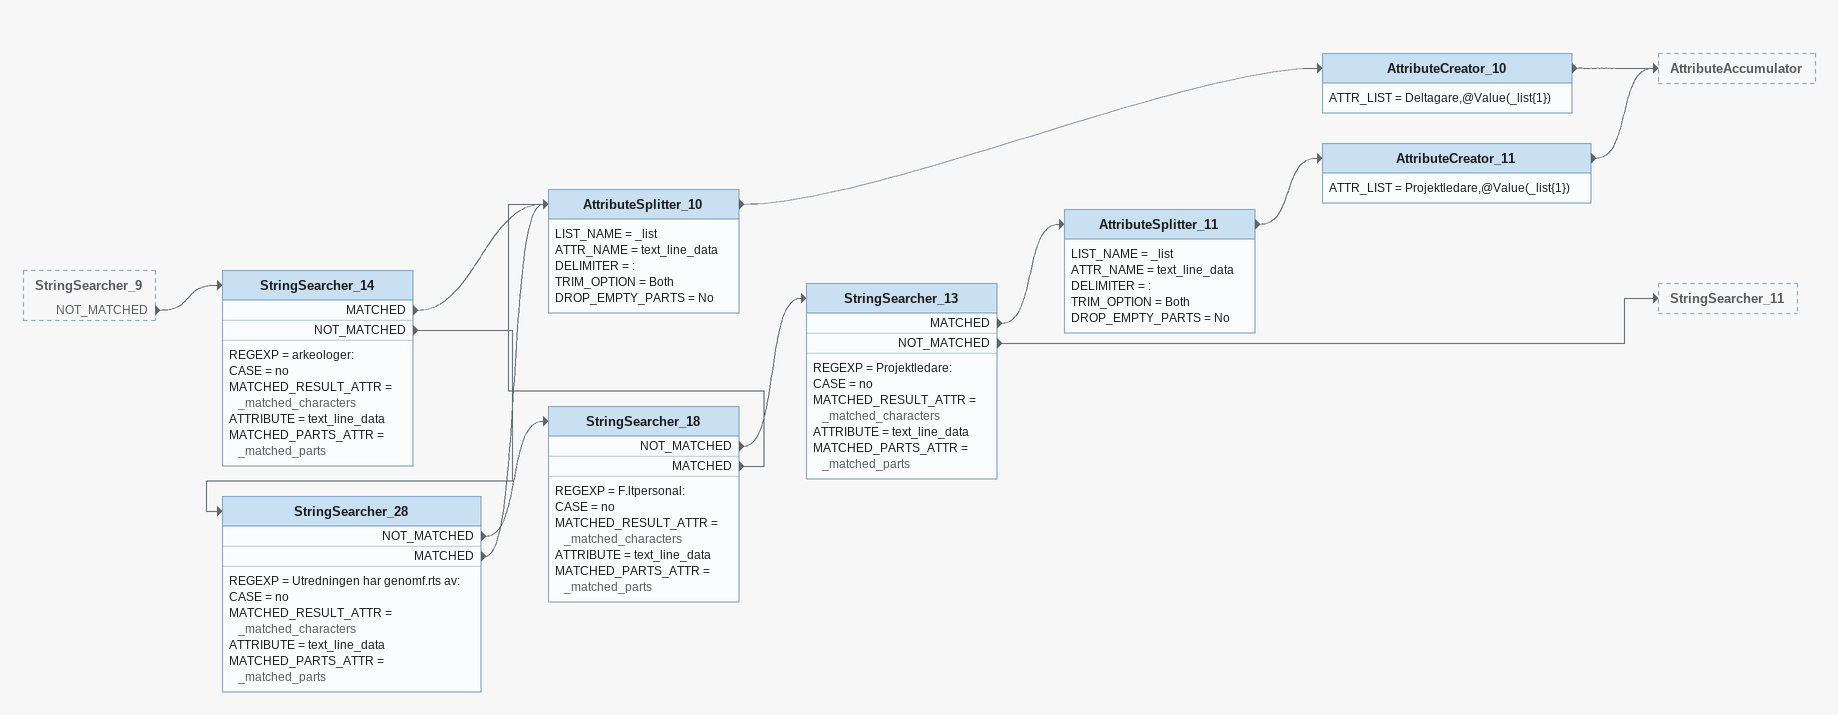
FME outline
StringSearcher_9 [outside]
    NOT_MATCHED -> StringSearcher_14
StringSearcher_14
    REGEXP = arkeologer:
    CASE = no
    MATCHED_RESULT_ATTR = _matched_characters
    ATTRIBUTE = text_line_data
    MATCHED_PARTS_ATTR = _matched_parts
    MATCHED -> AttributeSplitter_10
    NOT_MATCHED -> StringSearcher_28
StringSearcher_28
    REGEXP = Utredningen har genomf.rts av:
    CASE = no
    MATCHED_RESULT_ATTR = _matched_characters
    ATTRIBUTE = text_line_data
    MATCHED_PARTS_ATTR = _matched_parts
    NOT_MATCHED -> StringSearcher_18
    MATCHED -> AttributeSplitter_10
StringSearcher_18
    REGEXP = F.ltpersonal:
    CASE = no
    MATCHED_RESULT_ATTR = _matched_characters
    ATTRIBUTE = text_line_data
    MATCHED_PARTS_ATTR = _matched_parts
    NOT_MATCHED -> StringSearcher_13
    MATCHED -> AttributeSplitter_10
AttributeSplitter_10
    LIST_NAME = _list
    ATTR_NAME = text_line_data
    DELIMITER = :
    TRIM_OPTION = Both
    DROP_EMPTY_PARTS = No
    -> AttributeCreator_10
AttributeCreator_10
    ATTR_LIST = Deltagare,@Value(_list{1})
    -> AttributeAccumulator
StringSearcher_13
    REGEXP = Projektledare:
    CASE = no
    MATCHED_RESULT_ATTR = _matched_characters
    ATTRIBUTE = text_line_data
    MATCHED_PARTS_ATTR = _matched_parts
    MATCHED -> AttributeSplitter_11
    NOT_MATCHED -> StringSearcher_11
AttributeSplitter_11
    LIST_NAME = _list
    ATTR_NAME = text_line_data
    DELIMITER = :
    TRIM_OPTION = Both
    DROP_EMPTY_PARTS = No
    -> AttributeCreator_11
AttributeCreator_11
    ATTR_LIST = Projektledare,@Value(_list{1})
    -> AttributeAccumulator
